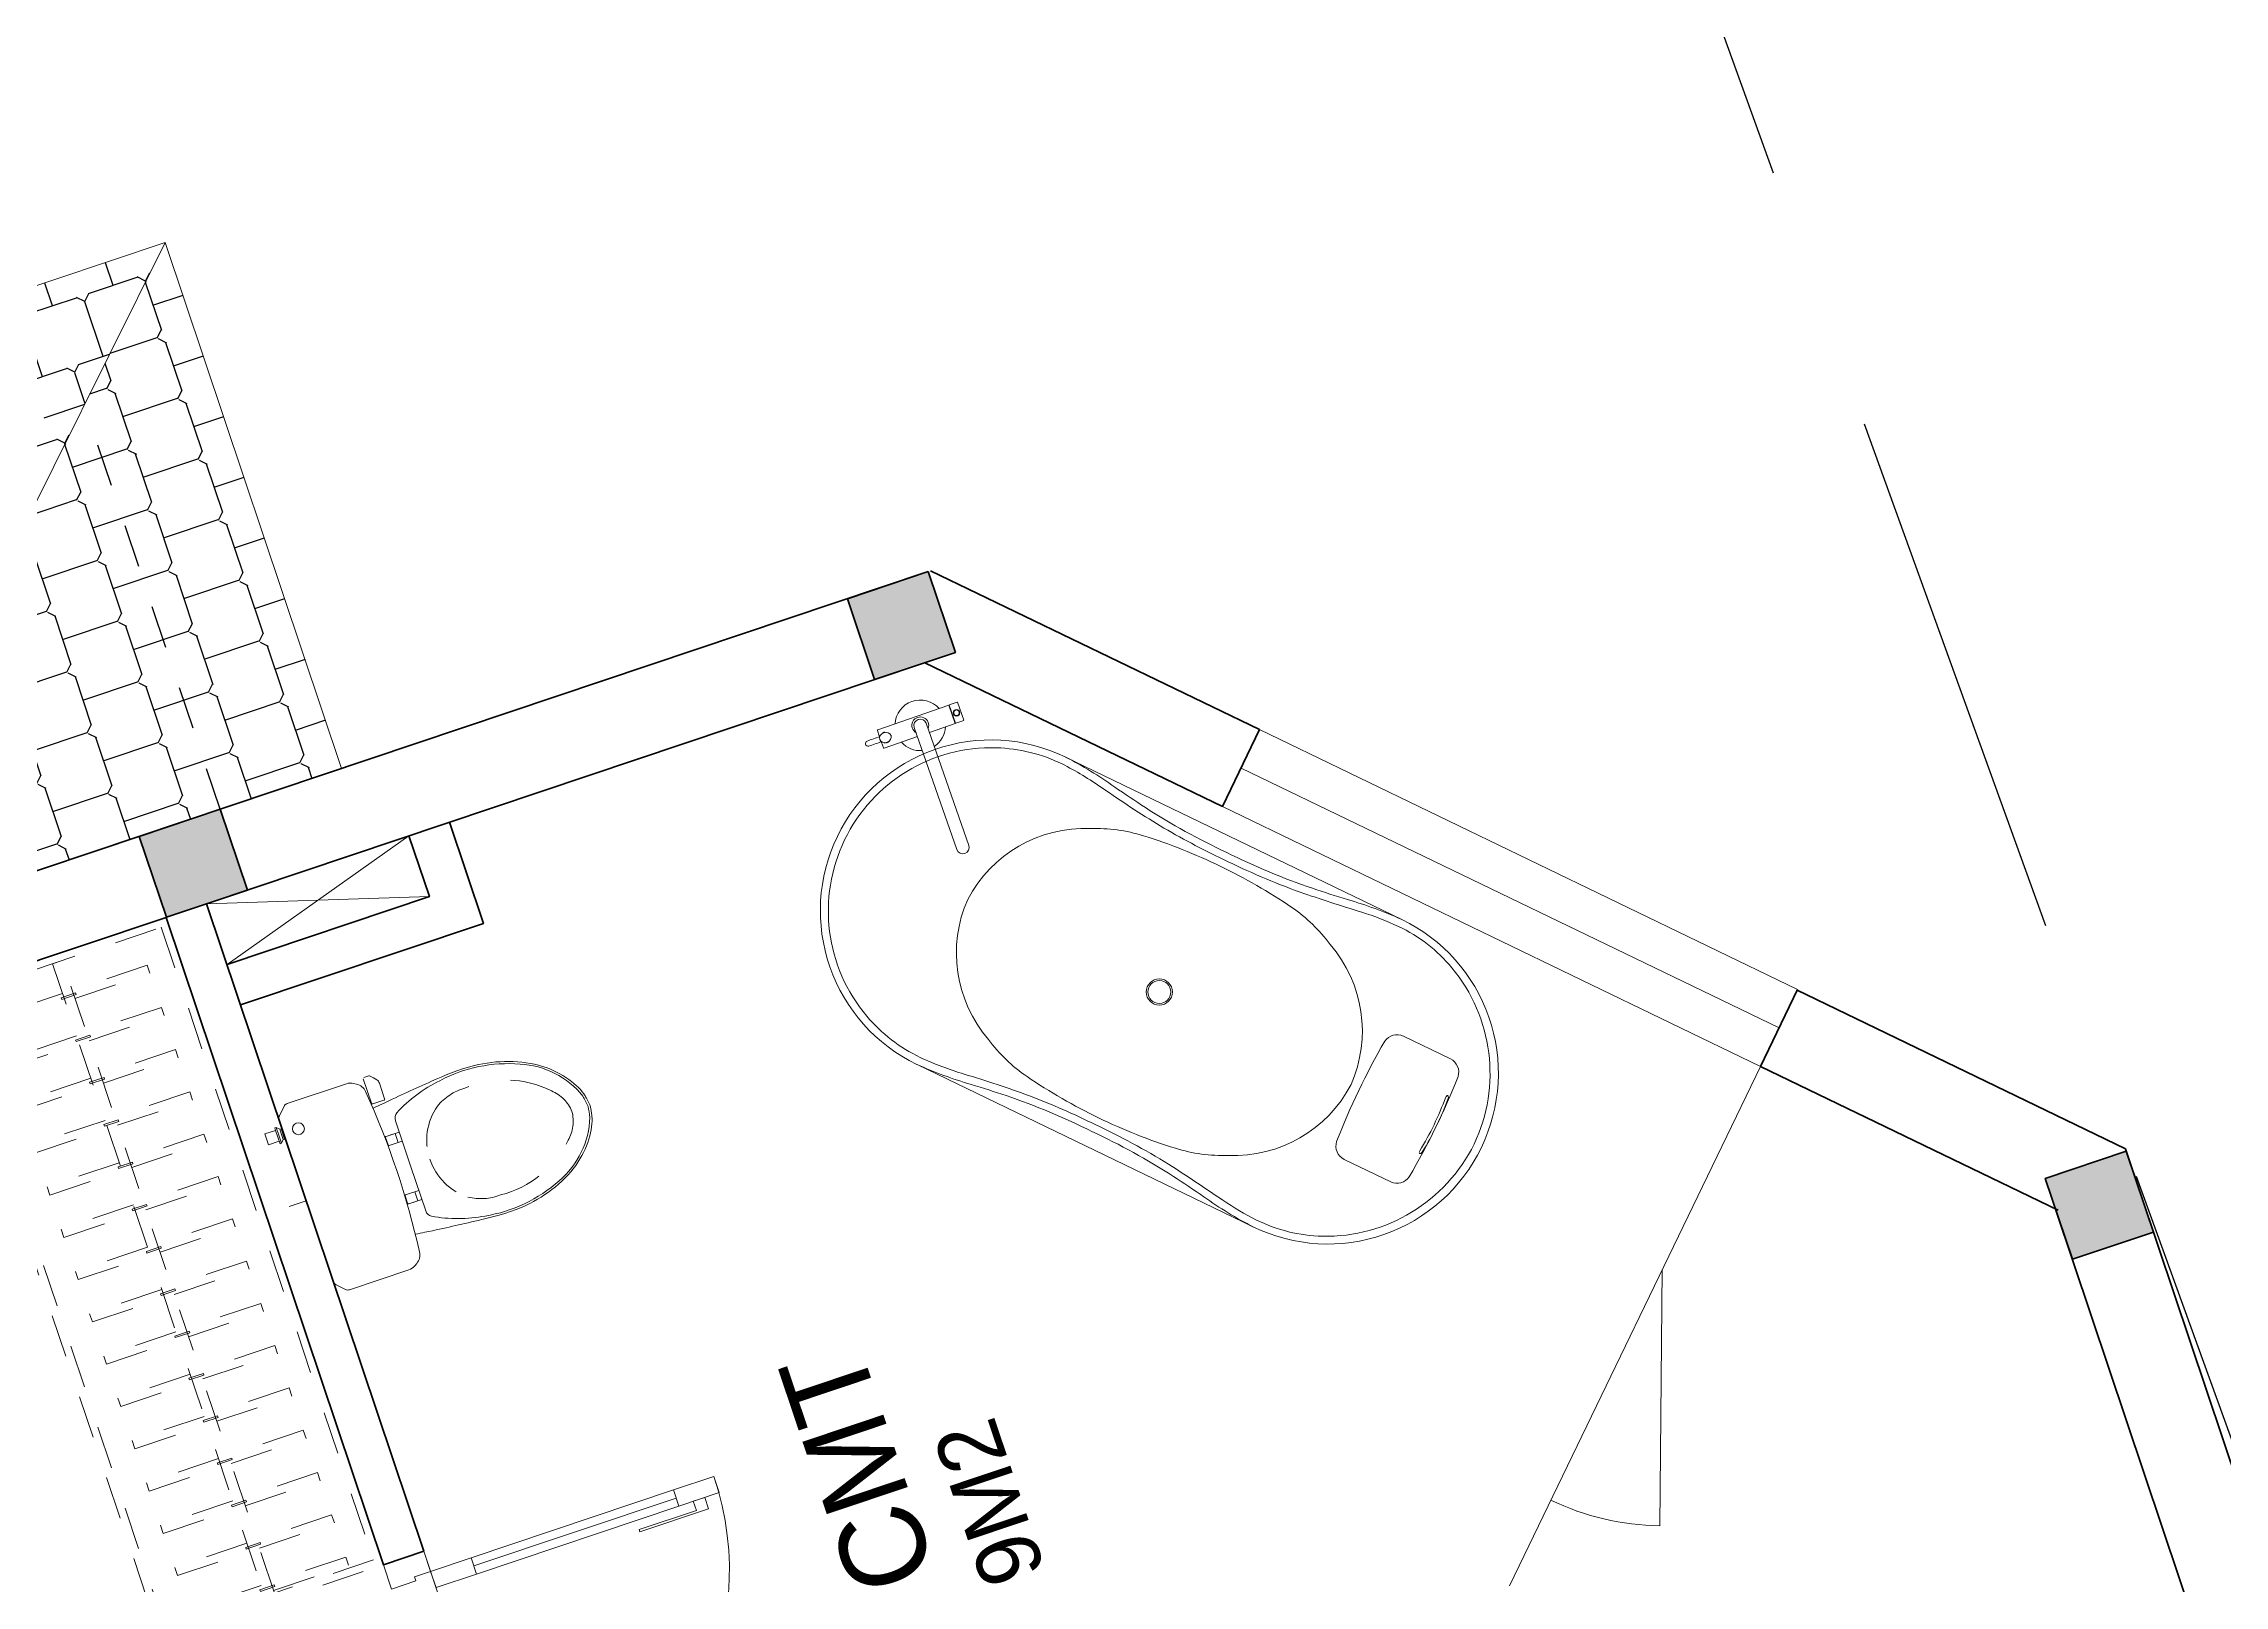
# Model space of a CAD drawing. Header units: metres. Extents: x 568332 to 569219, y 2065964 to 2066430.
# Drawn here: x 568584.16 to 568589.27, y 2066269.46 to 2066273.07 of the extents above; entities that cross this region are included whole.
import ezdxf

# ---------------------------------------------------------------- set-up
doc = ezdxf.new("R2010")
doc.units = ezdxf.units.M
for name, pattern in [('$AUDIT_BAD_LTYPE2', [0]), ('CENTER', [2, 1.25, -0.25, 0.25, -0.25]), ('HIDDEN', [0.375, 0.25, -0.125]), ('X-5M-G-MB PHONGNGU$0$HIDDEN2', [0.1875, 0.125, -0.0625]), ('xref-thap C (mb tang 32-2)$0$HIDDEN', [0.375, 0.25, -0.125])]:
    doc.linetypes.add(name, pattern=pattern)
doc.layers.get('0').update_dxf_attribs({"linetype": 'CONTINUOUS'})
doc.layers.get('DEFPOINTS').update_dxf_attribs({"linetype": 'CONTINUOUS'})
for name, color, linetype, lineweight in [('-CENTER', 143, 'CENTER', 13), ('-CONCRETE', 1, 'CONTINUOUS', 35), ('-DOOR', 137, 'CONTINUOUS', 9), ('-FURNITURE', 46, 'CONTINUOUS', 9), ('-HATCH', 8, 'CONTINUOUS', 5), ('-LINE1', 7, 'CONTINUOUS', 18), ('-WALL', 4, 'CONTINUOUS', 35), ('TEXT25', 2, 'CONTINUOUS', 13)]:
    doc.layers.add(name, color=color, linetype=linetype, lineweight=lineweight)
doc.layers.add('13. NET HATCH', color=252, linetype='CONTINUOUS')
doc.layers.add('RANHGIOI', color=2, linetype='HIDDEN')
doc.styles.add('SVN_AVO_thuong', font='')
doc.styles.add('T1', font='', dxfattribs={"height": 200})
doc.styles.get('SVN_AVO_thuong').set_extended_font_data('SVN-Avo')
doc.styles.get('T1').set_extended_font_data('VNgeometric Light')

# ---------------------------------------------------------------- blocks, each defined once
blk = doc.blocks.new('*U255')
at = {"linetype": 'X-5M-G-MB PHONGNGU$0$HIDDEN2'}
for points in [[(0, 600.0000000004657), (0, 0), (1745.371113424479, -6.017485155871855e-10), (1745.371113424479, 599.9999999998639)], [(1725.371113424479, 579.9996613717906), (1725.371113424479, 19.9996613717907), (20, 20.00000000046566), (20, 580.0000000004657)], [(1725.371113424479, 286.6991212948728), (1725.371113424479, 313.0991212947796), (20, 313.0991212953813), (19.99999859370291, 286.6991212952417)], [(113.7817614636733, 319.1750910408318), (109.4317788550979, 319.1750910408318), (109.4317788550979, 280.441767644881), (113.7817614636733, 280.441767644881)], [(227.7817614636733, 319.1750910407849), (223.4317788550979, 319.1750910407849), (223.4317788550979, 280.4417676448341), (227.7817614636733, 280.4417676448341)], [(341.7817614636733, 319.175091040738), (337.4317788550979, 319.175091040738), (337.4317788550979, 280.4417676447872), (341.7817614636733, 280.4417676447872)], [(455.7817614636733, 319.1750910406911), (451.4317788550979, 319.1750910406911), (451.4317788550979, 280.4417676447403), (455.7817614636733, 280.4417676447403)], [(569.7817614636733, 319.1750910406442), (565.431778855098, 319.1750910406442), (565.431778855098, 280.4417676446934), (569.7817614636733, 280.4417676446934)], [(683.7817614636732, 319.1750910405973), (679.4317788550978, 319.1750910405973), (679.4317788550978, 280.4417676446465), (683.7817614636732, 280.4417676446465)], [(797.7817614636732, 319.1750910405504), (793.4317788550978, 319.1750910405504), (793.4317788550978, 280.4417676445996), (797.7817614636732, 280.4417676445996)], [(911.7817614636732, 319.1750910405035), (907.4317788550978, 319.1750910405035), (907.4317788550978, 280.4417676445527), (911.7817614636732, 280.4417676445527)], [(1025.781761463673, 319.1750910404566), (1021.431778855098, 319.1750910404566), (1021.431778855098, 280.4417676445057), (1025.781761463673, 280.4417676445057)], [(1139.781761463673, 319.1750910404097), (1135.431778855098, 319.1750910404097), (1135.431778855098, 280.4417676444588), (1139.781761463673, 280.4417676444588)], [(1253.781761463673, 319.1750910403628), (1249.431778855098, 319.1750910403628), (1249.431778855098, 280.4417676444119), (1253.781761463673, 280.4417676444119)], [(1367.781761463673, 319.1750910403159), (1363.431778855098, 319.1750910403159), (1363.431778855098, 280.441767644365), (1367.781761463673, 280.441767644365)], [(1481.781761463673, 319.175091040269), (1477.431778855098, 319.175091040269), (1477.431778855098, 280.4417676443181), (1481.781761463673, 280.4417676443181)], [(1595.781761463673, 319.175091040222), (1591.431778855098, 319.175091040222), (1591.431778855098, 280.4417676442712), (1595.781761463673, 280.4417676442712)], [(1709.781761463673, 319.1750910401751), (1705.431778855098, 319.1750910401751), (1705.431778855098, 280.4417676442243), (1709.781761463673, 280.4417676442243)]]:
    blk.add_lwpolyline(points, close=True, dxfattribs=at)
for points in [[(122.2409142897814, 313.1103512093413), (122.2409142897814, 515.2497102723445), (100.1765458012815, 515.2497102723445), (100.1765458012815, 313.1103512093413)], [(236.2409142897814, 313.1103512092944), (236.2409142897814, 515.2497102722975), (214.1765458012815, 515.2497102722975), (214.1765458012815, 313.1103512092944)], [(350.2409142897814, 313.1103512092475), (350.2409142897814, 515.2497102722507), (328.1765458012815, 515.2497102722507), (328.1765458012815, 313.1103512092475)], [(464.2409142897813, 313.1103512092006), (464.2409142897813, 515.2497102722037), (442.1765458012814, 515.2497102722037), (442.1765458012814, 313.1103512092006)], [(578.2409142897814, 313.1103512091537), (578.2409142897814, 515.2497102721569), (556.1765458012815, 515.2497102721569), (556.1765458012815, 313.1103512091537)], [(692.2409142897812, 313.1103512091068), (692.2409142897812, 515.24971027211), (670.1765458012813, 515.24971027211), (670.1765458012813, 313.1103512091068)], [(806.2409142897812, 313.1103512090599), (806.2409142897812, 515.249710272063), (784.1765458012813, 515.249710272063), (784.1765458012813, 313.1103512090599)], [(920.2409142897812, 313.110351209013), (920.2409142897812, 515.2497102720162), (898.1765458012813, 515.2497102720162), (898.1765458012813, 313.110351209013)], [(1034.240914289781, 313.1103512089661), (1034.240914289781, 515.2497102719692), (1012.176545801281, 515.2497102719692), (1012.176545801281, 313.1103512089661)], [(1148.240914289781, 313.1103512089192), (1148.240914289781, 515.2497102719224), (1126.176545801281, 515.2497102719224), (1126.176545801281, 313.1103512089192)], [(1262.240914289781, 313.1103512088723), (1262.240914289781, 515.2497102718754), (1240.176545801281, 515.2497102718754), (1240.176545801281, 313.1103512088723)], [(1376.240914289781, 313.1103512088254), (1376.240914289781, 515.2497102718285), (1354.176545801281, 515.2497102718285), (1354.176545801281, 313.1103512088254)], [(1490.240914289781, 313.1103512087785), (1490.240914289781, 515.2497102717816), (1468.176545801281, 515.2497102717816), (1468.176545801281, 313.1103512087785)], [(1604.240914289781, 313.1103512087315), (1604.240914289781, 515.2497102717347), (1582.176545801281, 515.2497102717347), (1582.176545801281, 313.1103512087315)], [(1718.240914289781, 313.1103512086846), (1718.240914289781, 515.2497102716878), (1696.176545801281, 515.2497102716878), (1696.176545801281, 313.1103512086846)], [(100.1765458012815, 286.7103512094345), (100.1765458012815, 92.0852110228024), (122.2409142897814, 92.0852110228024), (122.2409142897814, 286.7103512094345)], [(214.1765458012815, 286.7103512093876), (214.1765458012815, 92.08521102275549), (236.2409142897814, 92.08521102275549), (236.2409142897814, 286.7103512093876)], [(328.1765458012815, 286.7103512093407), (328.1765458012815, 92.08521102270858), (350.2409142897814, 92.08521102270858), (350.2409142897814, 286.7103512093407)], [(442.1765458012814, 286.7103512092938), (442.1765458012814, 92.08521102266168), (464.2409142897813, 92.08521102266168), (464.2409142897813, 286.7103512092938)], [(556.1765458012815, 286.7103512092469), (556.1765458012815, 92.08521102261477), (578.2409142897814, 92.08521102261477), (578.2409142897814, 286.7103512092469)], [(670.1765458012813, 286.7103512092), (670.1765458012813, 92.08521102256786), (692.2409142897812, 92.08521102256786), (692.2409142897812, 286.7103512092)], [(784.1765458012813, 286.7103512091531), (784.1765458012813, 92.08521102252095), (806.2409142897812, 92.08521102252095), (806.2409142897812, 286.7103512091531)], [(898.1765458012813, 286.7103512091062), (898.1765458012813, 92.08521102247404), (920.2409142897812, 92.08521102247404), (920.2409142897812, 286.7103512091062)], [(1012.176545801281, 286.7103512090592), (1012.176545801281, 92.08521102242715), (1034.240914289781, 92.08521102242715), (1034.240914289781, 286.7103512090592)], [(1126.176545801281, 286.7103512090123), (1126.176545801281, 92.08521102238024), (1148.240914289781, 92.08521102238024), (1148.240914289781, 286.7103512090123)], [(1240.176545801281, 286.7103512089654), (1240.176545801281, 92.08521102233333), (1262.240914289781, 92.08521102233333), (1262.240914289781, 286.7103512089654)], [(1354.176545801281, 286.7103512089186), (1354.176545801281, 92.08521102228642), (1376.240914289781, 92.08521102228642), (1376.240914289781, 286.7103512089186)], [(1468.176545801281, 286.7103512088717), (1468.176545801281, 92.0852110222395), (1490.240914289781, 92.0852110222395), (1490.240914289781, 286.7103512088717)], [(1582.176545801281, 286.7103512088247), (1582.176545801281, 92.0852110221926), (1604.240914289781, 92.0852110221926), (1604.240914289781, 286.7103512088247)], [(1696.176545801281, 286.7103512087778), (1696.176545801281, 92.0852110221457), (1718.240914289781, 92.0852110221457), (1718.240914289781, 286.7103512087778)]]:
    blk.add_lwpolyline(points, dxfattribs=at)
blk = doc.blocks.new('A$C4D045CFB')
at = {"layer": '13. NET HATCH'}
h = blk.add_hatch(dxfattribs=at)
h.set_pattern_fill('MAIGO-12', color=256, scale=300, angle=270)
h.set_pattern_definition([(270, (-1.653273178848927e-14, -90), (150, -75.00000000000003), [120, -30, 120, -30]), (0, (14.99999999999999, -75), (150, 74.99999999999996), [135, -165]), (315, (-1.102182119232618e-14, -60), (150.0000000028537, -75.0000000014269), [21.213203436, -403.0508652]), (45, (-1.653273178848927e-14, -90), (150.0000000028537, 75.00000000142683), [21.213203436, -403.0508652])])
h.paths.add_polyline_path([(-0.0008800443320069462, 6100.494044825784), (1299.999119955668, 4500.000660992693), (1299.999119955668, 1300.000660992693), (-0.0008800443320069462, 0.000660992693156004)])
h = blk.add_hatch(dxfattribs=at)
h.set_pattern_fill('MAIGO-12', color=256, scale=300)
h.set_pattern_definition([(0, (90, 0), (75, 150), [120, -30, 120, -30]), (90, (75, 15), (-74.99999999999999, 150), [135, -165]), (45, (60, 0), (75.00000000142687, 150.0000000028537), [21.213203436, -403.0508652]), (135, (90, 0), (-75.00000000142686, 150.0000000028537), [21.213203436, -403.0508652])])
h.paths.add_polyline_path([(1299.999119955668, 1300.000660992693), (1299.999119955668, 0.000660992693156004), (-0.0008800443320069462, 0.000660992693156004)])
at = {"layer": '-LINE1'}
for p, q in [((-0.0008800443320069462, 0.000660992693156004), (-0.0008800443320069462, 6100.494044825784)), ((-0.0008800443320069462, 0.000660992693156004), (1299.999119955668, 1300.000660992693)), ((1299.999119955668, 0.000660992693156004), (-0.0008800443320069462, 0.000660992693156004))]:
    blk.add_line(p, q, dxfattribs=at)
at = {"layer": 'DEFPOINTS', "linetype": 'HIDDEN', "ltscale": 5}
blk.add_lwpolyline([(1299.999119955668, 300.0006609926932), (299.999119955668, 300.0006609926932), (299.999119955668, 5800.494044825784), (1299.999119955668, 5800.494044825784)], close=True, dxfattribs=at)
blk = doc.blocks.new('A$C5C575821')
at = {"layer": '-CONCRETE'}
h = blk.add_hatch(color=256, dxfattribs=at)
h.dxf.hatch_style = 1
h.paths.add_polyline_path([(-0.00237559899687767, 200.0000000000146), (-0.00237559899687767, 1.455191522836685e-11), (199.9976244010031, 1.455191522836685e-11), (199.9976244010031, 200.0000000000146)])
blk.add_lwpolyline([(-0.00237559899687767, 1.455191522836685e-11), (199.9976244010031, 1.455191522836685e-11), (199.9976244010031, 200.0000000000146), (-0.00237559899687767, 200.0000000000146)], close=True, dxfattribs=at)
blk = doc.blocks.new('A$C52EE6B0C')
for p, q in [((-17.20769670707523, 15.73427220259327), (17.21740616677562, 15.73427220259327)), ((-17.20769664159161, -15.76179078378482), (17.25286010079435, -15.76177874789573))]:
    blk.add_line(p, q)
for radius in [1.2047244094, 1.0625984252]:
    blk.add_circle((0.004854760598391294, -0.01375929062487558), radius)
for centre, radius, start, end in [((-17.24314525874797, -0.01207868778146803), 15.74633857169191, 90.00004679933201, 180.0060212317107), ((-17.25508472573711, 0.1019342582440004), 14.92367355756088, 89.89259614786677, 114.0143398310184), ((-18.18116453613038, -21.56814891623799), 37.31420158923805, 80.32537186998005, 88.55949406869577), ((-17.85723445771146, -16.41196067107376), 31.44385665188106, 80.95530103647799, 88.85173392611411), ((3.492732717044419, 116.0118507486186), 102.6900642221361, 260.8064278436171, 264.356453546728), ((10.00461303815246, 158.7953360565007), 145.2428134353977, 261.321760178495, 262.6566174950622), ((-0.8758374273893423, 77.0744670072454), 62.80248494290996, 262.9722866301048, 270.8034968767962), ((0.8855469487607479, 77.0744670072454), 62.80248494290996, 269.1965031232039, 277.0277133698951), ((-18.4352474148327, 226.8786012548953), 214.5500408366301, 276.9922117853802, 278.5967700074263), ((-9.994903516751947, 158.7953360565007), 145.2428134353977, 277.3433825049378, 278.678239821505), ((18.19087405753089, -21.56814891623799), 37.31420158923805, 91.44050593130423, 99.67462813001998), ((17.49661970126908, -11.01489087357186), 26.04177352760918, 90.57161639594337, 98.52623542419117), ((17.38028173809289, 0.6458196171442978), 14.38048270410287, 65.5240217261104, 90.57161639594337), ((17.25285478011938, -0.01207868778146803), 15.74633857169191, 359.9939787682893, 89.999953200668), ((-17.21041953764507, 0.001682114729192108), 15.03342542002128, 114.0143397923319, 180.0588324882195), ((-5.419667109847069, -2.205582012422383), 14.69270855791083, 98.51976196149644, 117.8512947361469), ((-0.2559751088847406, -36.67531980102649), 49.54707038386372, 89.69837733597764, 98.51976196149644), ((-0.4392543211579323, 89.40770245710155), 75.83928513553873, 265.3361413481834, 270.3355216603239), ((0.5786736126174219, 84.46415005414747), 70.89675459107134, 269.5362586194438, 275.7509718273354), ((0.26568463028525, -36.67531980102649), 49.54707038386372, 81.48023803850357, 90.30162266402236), ((5.429376631247578, -2.205582012422383), 14.69270855791083, 62.14870526385309, 81.48023803850357), ((17.03142645675689, -0.1205247127218172), 15.22249436628161, 0.4018525137937155, 65.5240217261104), ((-7.450100970658241, -0.4025184732163325), 12.18724008712164, 113.3669392692271, 178.1720206420629), ((7.459810492087854, -0.4025184732163325), 12.18724008712164, 1.827979357937088, 66.63306073077288), ((28.29923964393674, 2.770475775178056), 0.2863587186237817, 160.8078893687392, 185.677575747249), ((1.032724158198107, 0.0596931052277796), 27.11457574387047, 359.8447870516113, 5.677575747249001), ((28.14528837171383, 2.82406351249665), 0.1233475539422422, 123.474108831765, 160.8078893687392), ((28.11764562025201, 2.865868186636362), 0.07323016681635565, 85.79124561711077, 123.474108831765), ((28.11499697584077, 2.829875804425683), 0.1093198730242431, 39.09426345110634, 85.79124561711077), ((27.9923979784362, 2.718469867249951), 0.2748749163090767, 4.941295606222266, 41.00239497281166), ((1.841417531803017, 0.05082119413418695), 26.56153366930607, 359.8606935406443, 5.815426488843808), ((-17.24314525874797, -0.01544044824549928), 15.74633857169191, 179.9939787682893, 269.999953200668), ((-17.21041951692314, -0.02920073014684021), 15.03342545060523, 179.9411309193374, 245.9856601689816), ((-7.450100970658241, 0.3749993371893652), 12.18724008712164, 181.8279793579371, 246.6330607307729), ((7.459810492087854, 0.3749993371893652), 12.18724008712164, 293.3669392692271, 358.1720206420629), ((17.25285478011938, -0.01544044824549928), 15.74633857169191, 270.000046799332, 0.006021231710728335), ((17.0314264257031, 0.09300610912032425), 15.22249441194929, 294.4759783475301, 359.5981396082714), ((1.032724158198107, -0.08721224125474691), 27.11457574387047, 354.322424252751, 0.1552129483886985), ((1.841417531803017, -0.07834033016115427), 26.56153366930607, 354.1845735111562, 0.1393064593556944), ((28.29923964393674, -2.797994911205024), 0.2863587186237817, 174.322424252751, 199.1921106312608), ((28.14528837171383, -2.851582648523618), 0.1233475539422422, 199.1921106312608, 236.525891168235), ((28.11764562025201, -2.89338732266333), 0.07323016681635565, 236.525891168235, 274.2087543828892), ((28.11499697584077, -2.85739494045265), 0.1093198730242431, 274.2087543828892, 320.9057365488936), ((27.9923979784362, -2.745989003276918), 0.2748749163090767, 318.9976050271883, 355.0587043937777), ((-5.419667109847069, 2.178062876395416), 14.69270855791083, 242.1487052638531, 261.4802380385036), ((5.429376631247578, 2.178062876395416), 14.69270855791083, 278.5197619614964, 297.8512947361469), ((-17.25508472573711, -0.1294528978760354), 14.92367355756088, 245.9856601689816, 270.1074038521332), ((3.492732717044419, -116.0393693881924), 102.6900642221361, 95.64354645327202, 99.19357215638293), ((-0.2559751088847406, 36.64780066499952), 49.54707038386372, 261.4802380385036, 270.3016226640223), ((-0.4392543211579323, -89.43522109673359), 75.83928513553873, 89.66447833967614, 94.66385865181664), ((0.26568463028525, 36.64780066499952), 49.54707038386372, 269.6983773359776, 278.5197619614964), ((0.5786736126174219, -84.4916686937795), 70.89675459107134, 84.24902817266455, 90.4637413805562), ((-18.4352474148327, -226.9061198945274), 214.5500408366301, 81.40322999257371, 83.00778821461982), ((17.38028173809289, -0.6733382567763329), 14.38048270410287, 269.4283836040566, 294.4759782738896), ((-18.18116453613038, 21.54062978021102), 37.31420158923805, 271.4405059313042, 279.6746281300199), ((-17.85723445771146, 16.38444203144172), 31.44385665188106, 271.1482660738859, 279.044698963522), ((10.00461303815246, -158.8228551925276), 145.2428134353977, 97.3433825049378, 98.67823982150497), ((-0.8758374273893423, -77.10198614327237), 62.80248494290996, 89.19650312320385, 97.02771336989514), ((0.8855469487607479, -77.10198614327237), 62.80248494290996, 82.97228663010486, 90.80349687679617), ((-9.994903516751947, -158.8228551925276), 145.2428134353977, 81.32176017849503, 82.65661749506219), ((18.19087405753089, 21.54062978021102), 37.31420158923805, 260.32537186998, 268.5594940686958), ((17.49661970126908, 10.98737223393982), 26.04177352760918, 261.4737645758088, 269.4283836040566)]:
    blk.add_arc(centre, radius, start, end)
at = {"layer": 'DEFPOINTS'}
for tag, p in [('MODELNUMBER', (0, 0)), ('TRADENAME', (0, -0.001666666648816317)), ('PRODUCT', (0, -0.003333333355840296)), ('MATERIAL', (0, -0.005000000004656613))]:
    blk.add_attdef(tag, p, '', height=0.001, dxfattribs=at)
blk = doc.blocks.new('A$C4D835AF5')
at = {"layer": '-FURNITURE', "ltscale": 8}
for p, q in [((-3.937007874133997, 0.3346456687140744), (-3.937007874133997, 0.8661417323164642)), ((-3.856363968050573, 0.3149606298829895), (-3.917322834720835, 0.3149606298829895)), ((3.14960629917914, 0.905511811026372), (-3.897637795307674, 0.905511811026372)), ((-3.549881889834069, 0.4615121080132667), (-3.549881889834069, 0.4918150943994988)), ((-3.339881889871322, 0.4918150943994988), (-3.339881889871322, 0.4615121080132667)), ((-0.5905511811724864, 0), (-0.5905511811724864, -12.08661417319672)), ((0.5905511810560711, 0), (0.5905511810560711, -12.08661417319672)), ((3.14960629917914, -0.9055118109972682), (3.14960629917914, 0.905511811026372)), ((3.169291338417679, 0.8956692913197912), (3.14960629917914, 0.8956692913197912)), ((3.169291338417679, -0.8956692912906874), (3.169291338417679, 0.8956692913197912)), ((3.188976377830841, 0.905511811026372), (3.976377952611074, 0.905511811026372)), ((3.996062992024235, -0.8858222072885837), (3.996062992024235, 0.8858183881966397)), ((-3.937007874133997, -0.8661417323164642), (-3.937007874133997, -0.3346456698782276)), ((-3.859123134170659, -0.3149606298829895), (-3.917322834720835, -0.3149606298829895)), ((-0.5905511811724864, -0.9055118109972682), (-3.897637795307674, -0.9055118109972682)), ((-3.702086295757908, -0.4482994973659515), (-3.703305563307367, -0.4183928251150064)), ((-3.626116961007938, -0.4552132484968752), (-3.624325704469811, -0.4472871391335502)), ((-3.592593900160864, -0.4693618138844613), (-3.593808271281887, -0.4553162374941166)), ((-3.516390349017456, -0.4728221969853621), (-3.515662283170968, -0.4687519224826247)), ((-3.483023508393671, -0.4913916403020266), (-3.485677747870795, -0.4713251190551091)), ((-3.406740271369927, -0.4913916403020266), (-3.404085924616084, -0.4713243082514964)), ((-3.373373430629726, -0.4728221969853621), (-3.374101741297636, -0.4687505542242434)), ((-3.297169879544526, -0.4693618138844613), (-3.295955249399412, -0.4553132418950554)), ((-3.263646818697453, -0.4552132484968752), (-3.265438825008459, -0.4472838216461241)), ((-3.187677483947482, -0.4482994973659515), (-3.186458005278837, -0.4183876432944089)), ((3.14960629917914, -0.9055118109972682), (0.5905511810560711, -0.9055118109972682)), ((3.169291338417679, -0.8956692912906874), (3.14960629917914, -0.8956692912906874)), ((3.188976377830841, -0.9055118109972682), (3.976377952611074, -0.9055118109972682))]:
    blk.add_line(p, q, dxfattribs=at)
for radius in [0.3110236219999999, 0.264425112]:
    blk.add_circle((3.582677165279165, 0), radius, dxfattribs=at)
for centre, radius, start, end in [((-5.820766091346741e-11, 0), 2.3622047244, 22.54031043733562, 157.4596895626644), ((-5.172746209602337, -0.009833991935011), 0.2398274364867001, 175.3988683949836, 267.683684738816), ((-5.162281866127159, 0.001097322150599211), 0.2496571373087167, 92.26055198415715, 178.0931381794738), ((-5.411562051915098, -2528.914153773454), 2529.164725280366, 89.9660810117202, 89.99457585702427), ((-3.897637795307674, 0.8661417323164642), 0.03937007869999999, 90, 180), ((-3.917322834720835, 0.334645669296151), 0.0196850394, 180, 270), ((-3.444696608930826, -0.1800324727082625), 0.6800319107999998, 90.0155575041171, 98.89806549202986), ((-3.445067178807221, -0.1800325420044828), 0.6800319804999999, 81.10193476241767, 89.98433540355451), ((-5.820766091346741e-11, 0), 0.7874015747999998, 318.5903779145428, 221.4096220854572), ((-5.820766091346741e-11, 0), 0.5905511810999999, 0, 180), ((3.188976377830841, 0.8858267717296258), 0.0196850394, 90, 180), ((3.976377952611074, 0.8858267717296258), 0.0196850394, 0, 90), ((-4.563514047302306, 275.4393603570643), 275.6895205756396, 269.8713704548476, 270.134413801293), ((-3.917322834720835, -0.334645669296151), 0.0196850394, 90, 180), ((-3.897637795307674, -0.8661417323164642), 0.03937007869999999, 180, 270), ((-3.69050836347742, -0.4472920451080427), 0.01162168131717254, 184.9730588167124, 258.0340652050838), ((-3.646140178490896, -0.2514027326542418), 0.2124717066311285, 257.2815863172942, 272.5837431166033), ((-3.637047897733282, -0.4523756541602779), 0.01129324217511807, 272.4656825237923, 345.4476281752974), ((-3.581550852512009, -0.4681202150823083), 0.01111262650185997, 186.4149760746678, 247.4426638316044), ((-3.544597993255593, -0.2922010583861265), 0.190689105969796, 257.5175194414243, 274.7853332085882), ((-3.528885980602354, -0.4692233995883726), 0.01300354377461912, 270.8627506118385, 343.9333648868276), ((-3.471052158158273, -0.4887641616223846), 0.01225629918881619, 192.3790292665462, 260.142289403178), ((-3.445049900154117, -0.295684714539675), 0.2070703525339242, 262.2005895473907, 277.9341143868692), ((-3.417906698421575, -0.4895470514893532), 0.01131775609399448, 277.3077516790804, 350.6199838641652), ((-3.361692738719285, -0.4698820120247547), 0.01204505090893129, 194.128595859641, 259.0416995531207), ((-3.342932183295488, -0.2742454641556833), 0.2085271705549764, 264.2062775251951, 279.0284077801071), ((-3.310024282021914, -0.4671465401770547), 0.01304389132053663, 269.1875638990808, 350.2219325995679), ((-3.252893783501349, -0.4524938771792222), 0.01109156189044463, 194.1921654394817, 261.8514003855582), ((-3.243402015476022, -0.2392133744724561), 0.2245328352159587, 267.1755962354845, 281.6727780298017), ((-3.20032295252895, -0.4465554517519195), 0.01276517026006314, 280.6032237323427, 352.1473828500294), ((-5.820766091346741e-11, 0), 2.3622047244, 202.5403104373356, 255.4906014981622), ((-5.820766091346741e-11, 0), 2.3622047244, 284.5092583305358, 337.4596895626644), ((3.188976377830841, -0.8858267716132104), 0.0196850394, 180, 270), ((3.976377952611074, -0.8858267716132104), 0.0196850394, 270, 0), ((-5.820766091346741e-11, -12.08661417319672), 0.5905511810999999, 180, 0)]:
    blk.add_arc(centre, radius, start, end, dxfattribs=at)
blk.add_ellipse((-3.444881830888335, -0.001299991592532024), major_axis=(0.5549964930499999, 1.979270000163069e-05), ratio=0.8491940411667758, dxfattribs=at)
for tag, p in [('TRADENAME', (-0.004336408572271466, 0.006709126027999446)), ('MODELNUMBER', (-0.004336408572271466, 0.008375792705919594)), ('PRODUCT', (-0.004336408572271466, 0.005042459379183128)), ('MATERIAL', (-0.004336408572271466, 0.003375792701262981))]:
    blk.add_attdef(tag, p, '', height=0.0009999999999999998, dxfattribs=at)
blk = doc.blocks.new('A$C513779E1')
at = {"layer": '-FURNITURE', "ltscale": 5}
for p, q in [((-155.6625374760479, -560.0783866103739), (-155.7294287066907, -682.401587806642)), ((164.3432983346283, -560.8332392722368), (164.2771489713341, -681.6467351429164))]:
    blk.add_line(p, q, dxfattribs=at)
for centre, radius, start, end in [((-121.4878484364599, -559.7927261032164), 34.19417278572232, 97.79750243116446, 180.4786434526798), ((-0.6689657662063837, -2204.394539417699), 1683.161974464355, 85.38531070575098, 94.27462811813768), ((130.1318487897515, -560.5699191978201), 34.19417278572232, 359.5587913522712, 82.23993242050727), ((-121.5204483158886, -682.7208517771214), 34.19417278572232, 179.4650466896637, 262.1461876813734), ((130.1000457536429, -681.8764492999762), 34.19417278572232, 277.7037576779385, 0.3848987823128964), ((-1.108293259516358, 961.925919180736), 1683.174451148718, 265.7381508572186, 274.6274353095529)]:
    blk.add_arc(centre, radius, start, end, dxfattribs=at)
at = {"layer": '-FURNITURE', "ltscale": 8}
ref = blk.add_blockref('A$C4D835AF5', (-319.1728307064623, 776.0634860619903), dxfattribs=dict(at, xscale=-25.08682081009749, yscale=25.08682081009749, zscale=25.08682081009749, rotation=45))
ref.add_attrib('MODELNUMBER', 'K-T97328-4', (-319.2622246555984, 776.3067276431248), dxfattribs={"layer": 'DEFPOINTS', "height": 0.02508682081009749, "rotation": 224.9999999436282})
ref.add_attrib('TRADENAME', 'PURIST', (-319.232659548521, 776.2771625341848), dxfattribs={"layer": 'DEFPOINTS', "height": 0.02508682081009749, "rotation": 224.9999999436282})
ref.add_attrib('PRODUCT', 'BATH FILLER', (-319.2030944600701, 776.2475974475965), dxfattribs={"layer": 'DEFPOINTS', "height": 0.02508682081009749, "rotation": 224.9999999436282})
ref.add_attrib('MATERIAL', 'PREMIUM MATERIALS', (-319.1735293529928, 776.2180323405191), dxfattribs={"layer": 'DEFPOINTS', "height": 0.02508682081009749, "rotation": 224.9999999436282})
at = {"layer": '-FURNITURE', "xscale": 25.39829667096628, "yscale": 25.39829667096628, "zscale": 25.39829667096628, "rotation": 270}
blk.add_blockref('A$C52EE6B0C', (0, 0), dxfattribs=at).add_auto_attribs({'MODELNUMBER': 'K-1800', 'TRADENAME': 'ABRAZO', 'PRODUCT': 'BATH', 'MATERIAL': 'LITHOCAST'})
blk = doc.blocks.new('*U18')
at = {"linetype": '$AUDIT_BAD_LTYPE2'}
for p, q in [((70, 100), (69.99999999999999, 599.9999999999982)), ((89.99999999999999, 599.9999999999982), (90, 100))]:
    blk.add_line(p, q, dxfattribs=at)
for points in [[(49.99999999999999, 599.9999999999982), (89.99999999999999, 599.9999999999982), (89.99999999999999, 699.9999999999982), (49.99999999999999, 699.9999999999982), (49.99999999999999, 599.9999999999982)], [(49.99999999999999, 602.9059272893337), (50, 100)], [(50, 100), (90, 100), (90, 0), (50, 0), (50, 100)]]:
    blk.add_lwpolyline(points)
for points in [[(118.2698876160139, 494.5156181119073), (118.2698876160139, 664.1349438079906), (89.99999999999999, 664.1349438079906), (89.99999999999999, 635.8650561920058), (112.6159100928053, 635.8650561920058), (112.6159100928053, 494.5156181119073)], [(0, 0), (50, 0), (50, -40), (60, -40), (60, -100.0001724930698), (0, -100.0001724930698)], [(799.9999999999982, 7.105427357601134e-15), (749.9999999999982, 7.105427357601134e-15), (749.9999999999982, -40), (739.9999999999982, -40), (739.9999999999982, -100.0001724930698), (799.9999999999982, -100.0001724930698)]]:
    blk.add_lwpolyline(points, close=True)
at = {"linetype": '$AUDIT_BAD_LTYPE2', "ltscale": 0.3}
blk.add_arc((50, 0), 699.9999999999982, 0, 90, dxfattribs=at)
blk = doc.blocks.new('A$C18091ED7')
for p, q in [((9.957147995010018e-09, -42.13376978135784), (0, -3.786117304116488e-07)), ((146.1412317672475, -26.59467297248193), (179.181621938591, -26.59467296488583)), ((146.1412317672475, -26.59467297248193), (146.1412317680188, -30.17859706786112)), ((146.1412317680188, -30.17859706786112), (165.7503655985456, -30.17859706340823)), ((153.0594147269658, -36.79204952501459), (146.1412317680188, -30.17859706786112)), ((152.3191092506386, -2.717133611440659e-07), (152.3191092568413, -26.59467297093943)), ((152.3191092506386, -2.717133611440659e-07), (179.1816219322718, -2.654269337654114e-07)), ((153.0594147269658, -36.79204952501459), (165.7503656001572, -36.79204952192958)), ((153.0594147275151, -39.73033438943094), (153.0594147269658, -36.79204952501459)), ((153.0594147275151, -39.73033438943094), (178.4413164740145, -39.73033438349376)), ((153.0594147275151, -39.73033438943094), (178.4413164740145, -39.73033438349376)), ((153.0594147275151, -39.73033438943094), (153.0594147281554, -42.13376974494895)), ((185.3594994290725, -30.17859705851879), (165.7503655985456, -30.17859706340823)), ((178.4413164733487, -36.79204951884458), (165.7503656001572, -36.79204952192958)), ((185.3594994290725, -30.17859705851879), (178.4413164733487, -36.79204951884458)), ((178.4413164733487, -36.79204951884458), (178.4413164740145, -39.73033438349376)), ((178.4413164740145, -39.73033438349376), (178.4413164746547, -42.1337697392446)), ((179.1816219322718, -2.654269337654114e-07), (179.181621938591, -26.59467296488583)), ((179.181621938591, -26.59467296488583), (185.3594994283012, -26.59467296337243)), ((185.3594994283012, -26.59467296337243), (185.3594994290725, -30.17859705851879)), ((-83.25994817525861, -267.3592828898691), (-83.259948167517, -299.9634285944048)), ((-83.25994817257379, -278.4883151478134), (-83.25994817046012, -287.6388527823146)), ((-60.91100930959874, -290.0299398849311), (-83.25994816994717, -290.0299398901407)), ((-62.88950393904452, -265.3807882612164), (-81.28145355204106, -265.3807882657275)), ((-60.91100931491019, -267.3592828844266), (-60.91100930728498, -299.9634285889624)), ((60.9110093945892, -267.3592828557594), (60.9110094022144, -299.9634285600623)), ((60.91100939990065, -290.029939856031), (83.25994826024908, -290.0299398510542)), ((62.88950401780676, -265.3807882316178), (81.2814536308033, -265.3807882273395)), ((83.25994825493763, -267.3592828505498), (83.25994826256283, -299.9634285550856)), ((83.25994825750604, -278.488315108727), (83.2599482596197, -287.6388527429954)), ((165.3959958605519, -261.9873972070927), (165.3959958671003, -289.7349902229907)), ((167.8691141396885, -259.5142789271486), (228.0810223811895, -259.5142789128586)), ((167.8691141472664, -292.2081085020036), (206.7175896017579, -292.2081084926904)), ((230.5541406641933, -274.3229751045001), (230.5541406613593, -261.9873971916386))]:
    blk.add_line(p, q)
for points in [[(230.0000000517721, -218.5046414944518, -0.1374073801801567), (225.4781190853137, -234.6482587013161), (221.7949787454636, -240.7070387715066, -0.2360805181595358), (198.2560902649639, -255.4947853636986, -0.0519608230665726), (-198.2560901437319, -255.4947854572965, -0.236080518165078), (-221.7949786317113, -240.7070388760185), (-225.4781189743626, -234.6482588077488, -0.1374073801809237), (-229.9999999484608, -218.5046416030382), (-229.9999999831671, -71.98694829508895, -0.1989123673786679), (-226.3782021181105, -63.2431547633314), (-208.8906150607545, -45.75556769772083, -0.1989123673792025), (-200.1468215308087, -42.13376982865157), (9.971699910238385e-09, -42.13376978135784), (200.1468215506357, -42.13376973403501, -0.1989123673792025), (208.8906150822841, -45.75556759897154), (226.3782021480001, -63.24315465634572, -0.1989123673791691), (230.0000000170658, -71.98694818626973)], [(144.14367173758, -618.9627606730501, -0.2124047892419209), (26.30999211127346, -734.491494372196, -0.0276853236339062), (-0.5628229983012716, -738.609219571983, -0.0222792448073508), (-26.30999181118386, -734.4914943844487, -0.2124047892421136), (-144.1436714920528, -618.9627607410075, -0.1427957259999892), (-167.2376623962118, -428.0139674870588, -0.0930051380368448), (-127.9331820271946, -309.1271633332653, -0.2564387014614383), (-111.240849547703, -299.9634286007786), (4.746470949612558e-08, -299.9634285748762), (111.2408496426324, -299.9634285482753, -0.2564387014619951), (127.933182126606, -309.1271632729331, -0.0930051380368741), (167.2376625517572, -428.0139674081001, -0.1427957260000456)]]:
    blk.add_lwpolyline(points, format="xyb", close=True)
at = {"linetype": 'xref-thap C (mb tang 32-2)$0$HIDDEN', "ltscale": 100}
blk.add_lwpolyline([(61.00044987679576, -669.0176259216969, -0.1990312026443698), (1.417429302819073e-07, -698.769823720475, -0.1990312026443799), (-61.00044960746891, -669.0176259504806, -0.2189240232571595), (-131.9321382956405, -478.313622940972, -0.1537914605682739), (-112.4681372026971, -403.989815428853, -0.2367011859554165), (5.876427167095244e-08, -347.5870280214876, -0.2367011859554843), (112.4681373467611, -403.9898153757968, -0.1537914605681893), (131.9321384748619, -478.313622878748, -0.2189240232571754)], format="xyb", close=True, dxfattribs=at)
blk.add_circle((165.7503656100234, -78.39166221523192), 13.90362011701458)
for centre, radius, start, end in [((-81.28145355158267, -267.3592828894034), 1.978494623656905, 90.00000001354867, 180.0000000133402), ((-62.88950393858613, -267.3592828848923), 1.978494623656905, 1.334021322268115e-08, 90.00000001354867), ((62.88950401826514, -267.3592828552937), 1.978494623656905, 90.00000001354867, 180.0000000133402), ((81.28145363126168, -267.3592828510155), 1.978494623656905, 1.334021322268115e-08, 90.00000001354867), ((167.8691141402633, -261.9873972065106), 2.473118279571131, 90.00000001354867, 180.0000000133402), ((167.8691141466952, -289.7349902224087), 2.473118279571131, 180.0000000133402, 270.0000000135486), ((206.717589598069, -276.6690117186226), 15.53909677420133, 270.0000000135486, 306.4658507565522), ((168.3527972659103, -224.7572911087773), 80.08895368617857, 306.4658507565522, 320.3122930343796), ((228.0810223845983, -274.3229751050822), 2.473118279571131, 320.3122930343796, 1.334021322268115e-08)]:
    blk.add_arc(centre, radius, start, end)
for points, knots in [([(-155.6468228230951, -259.4535552573798), (-156.6353001506941, -267.2522313103836), (-164.2940232875517, -328.394745314552), (-169.1545302536251, -385.0939582949213), (-183.68571763406, -527.7705276800843), (-135.602968026873, -679.1126648240606), (-50.29344375100118, -735.2493608418445), (-19.70048385594782, -741.0901266933652), (1.531116140540689e-07, -743.6724421556864)], [130.6139379315478, 130.6139379315478, 130.6139379315478, 130.6139379315478, 152.8521090939923, 311.1293507817257, 417.703951170228, 561.3833927516608, 697.6926317810714, 710.812262267882, 710.812262267882, 710.812262267882, 710.812262267882]), ([(155.6468228994709, -259.4535551877343), (156.6353002305841, -267.2522312389628), (164.2940233960289, -328.3947452375724), (169.1545303888706, -385.0939582149149), (183.6857178367027, -527.7705275934422), (135.6029683008201, -679.1126647599449), (50.29344405157826, -735.2493608178338), (19.70048415924612, -741.0901266841101), (1.530679583083838e-07, -743.6724421554536)], [130.613937934949, 130.613937934949, 130.613937934949, 130.613937934949, 152.8521090939923, 311.1293507817257, 417.703951170228, 561.3833927516608, 697.6926317810714, 710.812262267882, 710.812262267882, 710.812262267882, 710.812262267882])]:
    blk.add_open_spline(points, degree=3, knots=knots)
blk = doc.blocks.new('M15-T3')
at = {"layer": '-DOOR'}
blk.add_lwpolyline([(200690.2160763741, 99059.45814585686), (201668.5850760937, 100060.8542218208), (201811.6416583061, 99921.08722162247), (200833.2726585865, 98919.69114589691)], close=True, dxfattribs=at)
blk.add_lwpolyline([(200761.7443675995, 98989.5746459961), (201740.1133670807, 99990.97072172165)], dxfattribs=at)
at = {"layer": '-FURNITURE'}
blk.add_line((199723.4774463177, 100003.9666469097), (200690.2160763741, 99059.45814609528), dxfattribs=at)
for points in [[(202059.8034186363, 102390.0696146488), (202209.8034186363, 101890.0696146488)], [(202059.8034186363, 101890.0696144104), (202209.8034186363, 102390.0696144104)], [(200311.990650177, 99428.98628854752), (199745.1080832481, 99625.56745529175)]]:
    blk.add_lwpolyline(points, dxfattribs=at)
blk.add_arc((200311.990650177, 99428.98628854752), 600, 135.6663877469718, 160.8746880972809, dxfattribs=at)
at = {"layer": '-HATCH'}
blk.add_line((199809.8798971176, 102390.2336235046), (200609.8798971176, 102390.2336237431), dxfattribs=at)
at = {"layer": '-WALL'}
for p, q in [((202209.8034186363, 102490.2337942123), (202209.8034186363, 103490.2337961197)), ((202409.8034186363, 103490.2337961197), (202409.8034186363, 100539.2199401855)), ((200609.8798987865, 102490.2337963581), (202209.8034186363, 102490.2337961197)), ((200609.8798968792, 102390.2337961197), (200609.8798987865, 102490.2337963581)), ((200609.8798968792, 102390.2337961197), (202209.8034183979, 102390.2337961197)), ((202209.8034186363, 102390.2337939739), (202209.8034186363, 100620.7032914162)), ((201668.5850758553, 100060.8542218208), (202209.9881029129, 100614.9998121262)), ((201811.6416580677, 99921.08722186089), (202409.9881029129, 100533.5164608955)), ((200148.8130493164, 98505.31255626678), (200690.2160763741, 99059.45814609528)), ((200234.9262137413, 98310.26190757751), (200833.2726583481, 98922.69114613533)), ((197588.4258127213, 98509.87403011322), (200153.4185218811, 98510.2519891262)), ((197588.3066403866, 98309.8711028099), (200234.9262137413, 98310.26190757751))]:
    blk.add_line(p, q, dxfattribs=at)
for points in [[(201959.8034186363, 102390.0696144104), (201959.8034183979, 101790.0696144104), (202209.8034186363, 101790.0696144104)], [(202059.8034186363, 102390.0696146488), (202059.8034186363, 101890.0696144104), (202209.8034186363, 101890.0696146488)], [(201811.6416583061, 99921.08722162247), (201668.5850760937, 100060.8542218208)], [(200833.2726585865, 98919.69114589691), (200690.2160763741, 99059.45814585686)]]:
    blk.add_lwpolyline(points, dxfattribs=at)
at = {"layer": '-DOOR', "rotation": 180}
blk.add_blockref('*U18', (200609.8798971176, 102390.2336237431), dxfattribs=at)
at = {"layer": '-FURNITURE', "extrusion": (0, 0, -1), "xscale": -0.9166666666659739, "yscale": 0.9166666666659739, "zscale": -0.9166666666659739, "rotation": 180}
blk.add_blockref('*U255', (-202209.8034186363, 103040.2337961197), dxfattribs=at)
at = {"layer": '-FURNITURE'}
blk.add_blockref('A$C18091ED7', (201475.9269244671, 102432.3675661087), dxfattribs=at)
at = {"layer": '-WALL', "xscale": -1}
for name, p in [('A$C4D045CFB', (203709.8025386333, 101989.5805249214)), ('A$C5C575821', (202409.8010430336, 102289.5811870098)), ('A$C5C575821', (202409.8010430336, 100539.2222614288)), ('A$C5C575821', (200229.0329210758, 98310.12485170364))]:
    blk.add_blockref(name, p, dxfattribs=at)
at = {"xscale": -1, "rotation": 315.6664095721141}
blk.add_blockref('A$C513779E1', (201303.4424254894, 100339.7111310959), dxfattribs=at)
at = {"layer": 'TEXT25'}
for s, height, style, p in [('WCMT', 200, 'SVN_AVO_thuong', (199924.1628580093, 101267.5238547325)), ('9M2', 150, 'T1', (200100.3849716187, 101023.4452404976))]:
    blk.add_text(s, height=height, rotation=1.284075563962397e-06, dxfattribs=dict(at, style=style)).set_placement(p)

msp = doc.modelspace()

# ---------------------------------------------------------------- block references
at = {"layer": '-CENTER', "xscale": 0.001, "yscale": 0.001, "zscale": 0.001, "rotation": 108.5514997317249}
msp.add_blockref('M15-T3', (568745.9471004102, 2066111.926841277), dxfattribs=at)

# ---------------------------------------------------------------- next in the draw order: linework, layer by layer
at = {"layer": 'RANHGIOI', "color": 12, "ltscale": 5}
msp.add_line((568586.5135044551, 2066277.467835202), (568600.8800972683, 2066237.746510637), dxfattribs=at)

doc.saveas('drawing.dxf')
